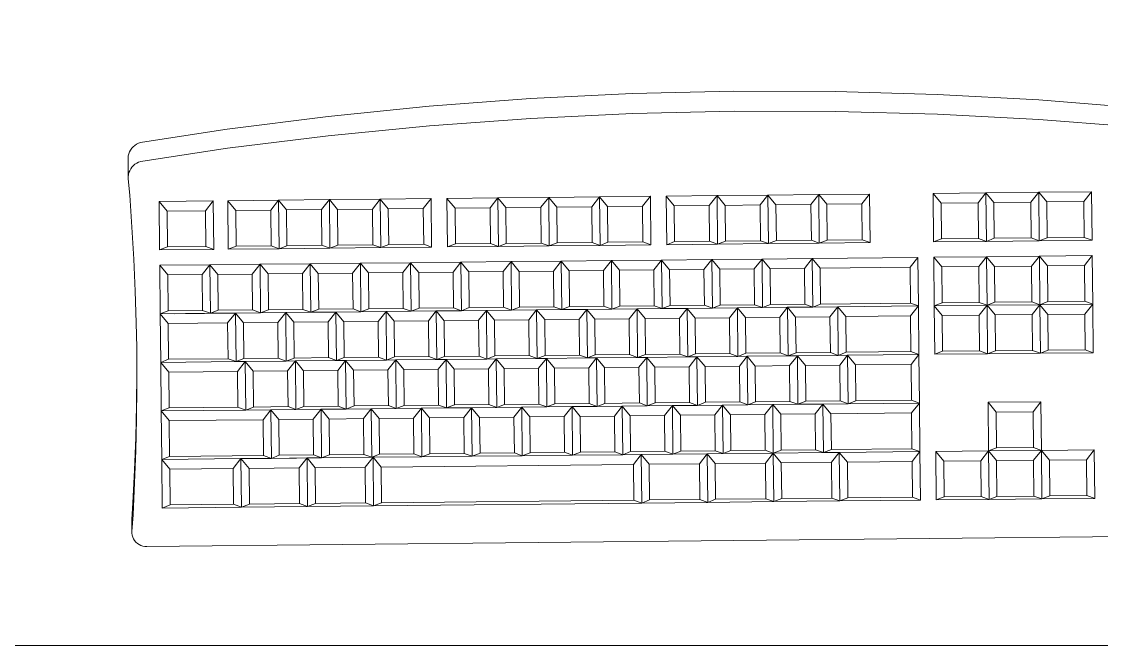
# Model space of a CAD drawing. Header units: millimetres. Extents: x 1 to 121, y 0 to 90.
# Drawn here: x 78.2542 to 78.6629, y 21.7386 to 21.9747 of the extents above; entities that cross this region are included whole.
import ezdxf

# ---------------------------------------------------------------- set-up
doc = ezdxf.new("R2010")
doc.units = ezdxf.units.MM
doc.layers.add('Equipamiento SR', color=23, linetype='Continuous', lineweight=0)
doc.layers.add('Mobiliario interno', color=251, linetype='Continuous', lineweight=0)

# ---------------------------------------------------------------- blocks, each defined once
blk = doc.blocks.new('A$C72280CEE')
at = {"layer": 'Mobiliario interno'}
for p, q in [((0.45349, 0.60486), (0.00551, 0.6002)), ((0.45349, 0.60486), (0.45425, 0.60482)), ((0.45425, 0.60482), (0.455, 0.60468)), ((0.455, 0.60468), (0.45572, 0.60443)), ((0.45572, 0.60443), (0.4564, 0.6041)), ((0.4564, 0.6041), (0.45703, 0.60368)), ((0.45703, 0.60368), (0.45759, 0.60318)), ((0.45759, 0.60318), (0.45808, 0.60261)), ((0.45808, 0.60261), (0.45848, 0.60198)), ((0.45848, 0.60198), (0.45879, 0.6013)), ((0.45879, 0.6013), (0.459, 0.60059)), ((0.4587, 0.59284), (0.45911, 0.59912)), ((0.459, 0.60059), (0.4591, 0.59986)), ((0.4591, 0.59986), (0.45911, 0.59912)), ((0.45911, 0.59912), (0.45915, 0.59544)), ((0.45807, 0.58075), (0.4587, 0.59284)), ((0.45874, 0.58829), (0.45915, 0.59469)), ((0.45915, 0.59544), (0.45915, 0.59469)), ((0.26615, 0.5884), (0.36764, 0.58946)), ((0.36764, 0.58946), (0.36465, 0.5883)), ((0.36764, 0.58946), (0.39264, 0.58972)), ((0.36783, 0.57108), (0.36764, 0.58946)), ((0.36764, 0.58946), (0.37065, 0.58836)), ((0.39264, 0.58972), (0.38965, 0.58856)), ((0.39264, 0.58972), (0.41764, 0.58998)), ((0.39264, 0.58972), (0.39283, 0.57134)), ((0.39264, 0.58972), (0.39565, 0.58862)), ((0.39565, 0.58862), (0.41465, 0.58882)), ((0.39579, 0.57508), (0.39565, 0.58862)), ((0.41764, 0.58998), (0.41465, 0.58882)), ((0.41465, 0.58882), (0.41479, 0.57528)), ((0.41764, 0.58998), (0.44764, 0.59029)), ((0.41783, 0.5716), (0.41764, 0.58998)), ((0.41764, 0.58998), (0.42065, 0.58888)), ((0.42065, 0.58888), (0.44465, 0.58913)), ((0.42079, 0.57534), (0.42065, 0.58888)), ((0.44764, 0.59029), (0.44465, 0.58913)), ((0.44465, 0.58913), (0.44479, 0.57559)), ((0.44764, 0.59029), (0.44783, 0.57191)), ((0.09466, 0.58662), (0.11466, 0.58683)), ((0.09485, 0.56824), (0.09466, 0.58662)), ((0.09466, 0.58662), (0.09767, 0.58553)), ((0.09767, 0.58553), (0.11167, 0.58567)), ((0.09781, 0.57199), (0.09767, 0.58553)), ((0.11466, 0.58683), (0.11167, 0.58567)), ((0.11167, 0.58567), (0.11181, 0.57213)), ((0.11466, 0.58683), (0.13466, 0.58704)), ((0.11485, 0.56845), (0.11466, 0.58683)), ((0.11466, 0.58683), (0.11767, 0.58574)), ((0.11767, 0.58574), (0.13167, 0.58588)), ((0.11781, 0.57219), (0.11767, 0.58574)), ((0.13466, 0.58704), (0.13167, 0.58588)), ((0.13167, 0.58588), (0.13181, 0.57234)), ((0.13466, 0.58704), (0.15465, 0.58725)), ((0.13466, 0.58704), (0.13485, 0.56866)), ((0.13466, 0.58704), (0.13767, 0.58594)), ((0.13767, 0.58594), (0.15167, 0.58609)), ((0.13781, 0.5724), (0.13767, 0.58594)), ((0.15465, 0.58725), (0.15167, 0.58609)), ((0.15167, 0.58609), (0.15181, 0.57255)), ((0.15465, 0.58725), (0.15485, 0.56887)), ((0.16065, 0.58731), (0.19115, 0.58762)), ((0.16084, 0.56893), (0.16065, 0.58731)), ((0.16065, 0.58731), (0.16367, 0.58621)), ((0.16367, 0.58621), (0.18816, 0.58647)), ((0.16381, 0.57267), (0.16367, 0.58621)), ((0.19115, 0.58762), (0.18816, 0.58647)), ((0.18816, 0.58647), (0.1883, 0.57293)), ((0.19115, 0.58762), (0.21615, 0.58788)), ((0.19134, 0.56925), (0.19115, 0.58762)), ((0.19115, 0.58762), (0.19416, 0.58653)), ((0.19416, 0.58653), (0.21316, 0.58673)), ((0.1943, 0.57299), (0.19416, 0.58653)), ((0.21615, 0.58788), (0.21316, 0.58673)), ((0.21316, 0.58673), (0.2133, 0.57319)), ((0.21615, 0.58788), (0.24115, 0.58814)), ((0.21615, 0.58788), (0.21634, 0.56951)), ((0.21615, 0.58788), (0.21916, 0.58679)), ((0.21916, 0.58679), (0.23816, 0.58699)), ((0.2193, 0.57325), (0.21916, 0.58679)), ((0.24115, 0.58814), (0.23816, 0.58699)), ((0.23816, 0.58699), (0.2383, 0.57345)), ((0.24115, 0.58814), (0.26615, 0.5884)), ((0.24115, 0.58814), (0.24134, 0.56977)), ((0.24115, 0.58814), (0.24416, 0.58705)), ((0.24416, 0.58705), (0.26316, 0.58725)), ((0.2443, 0.57351), (0.24416, 0.58705)), ((0.26615, 0.5884), (0.26316, 0.58725)), ((0.26316, 0.58725), (0.2633, 0.57371)), ((0.26615, 0.5884), (0.26634, 0.57003)), ((0.26615, 0.5884), (0.26916, 0.58731)), ((0.26916, 0.58731), (0.36465, 0.5883)), ((0.2693, 0.57377), (0.26916, 0.58731)), ((0.3648, 0.57476), (0.36465, 0.5883)), ((0.37065, 0.58836), (0.38965, 0.58856)), ((0.37079, 0.57482), (0.37065, 0.58836)), ((0.38965, 0.58856), (0.38979, 0.57502)), ((0.45812, 0.57597), (0.45874, 0.58829)), ((0.45761, 0.56866), (0.45807, 0.58075)), ((0.11781, 0.57219), (0.13181, 0.57234)), ((0.13485, 0.56866), (0.13181, 0.57234)), ((0.13485, 0.56866), (0.13781, 0.5724)), ((0.13781, 0.5724), (0.15181, 0.57255)), ((0.15485, 0.56887), (0.15181, 0.57255)), ((0.16084, 0.56893), (0.16381, 0.57267)), ((0.16381, 0.57267), (0.1883, 0.57293)), ((0.19134, 0.56925), (0.1883, 0.57293)), ((0.19134, 0.56925), (0.1943, 0.57299)), ((0.1943, 0.57299), (0.2133, 0.57319)), ((0.21634, 0.56951), (0.2133, 0.57319)), ((0.21634, 0.56951), (0.2193, 0.57325)), ((0.2193, 0.57325), (0.2383, 0.57345)), ((0.24134, 0.56977), (0.2383, 0.57345)), ((0.24134, 0.56977), (0.2443, 0.57351)), ((0.2443, 0.57351), (0.2633, 0.57371)), ((0.26634, 0.57003), (0.2633, 0.57371)), ((0.26634, 0.57003), (0.2693, 0.57377)), ((0.2693, 0.57377), (0.3648, 0.57476)), ((0.36783, 0.57108), (0.3648, 0.57476)), ((0.36783, 0.57108), (0.37079, 0.57482)), ((0.37079, 0.57482), (0.38979, 0.57502)), ((0.39283, 0.57134), (0.38979, 0.57502)), ((0.39283, 0.57134), (0.39579, 0.57508)), ((0.39579, 0.57508), (0.41479, 0.57528)), ((0.41783, 0.5716), (0.41479, 0.57528)), ((0.41783, 0.5716), (0.42079, 0.57534)), ((0.42079, 0.57534), (0.44479, 0.57559)), ((0.44783, 0.57191), (0.44479, 0.57559)), ((0.45767, 0.56363), (0.45812, 0.57597)), ((0.09485, 0.56824), (0.09781, 0.57199)), ((0.09485, 0.56824), (0.11485, 0.56845)), ((0.09781, 0.57199), (0.11181, 0.57213)), ((0.11485, 0.56845), (0.11181, 0.57213)), ((0.11485, 0.56845), (0.11781, 0.57219)), ((0.11485, 0.56845), (0.13485, 0.56866)), ((0.11504, 0.55008), (0.11485, 0.56845)), ((0.11485, 0.56845), (0.11786, 0.56736)), ((0.13485, 0.56866), (0.13186, 0.5675)), ((0.13485, 0.56866), (0.15485, 0.56887)), ((0.13485, 0.56866), (0.13504, 0.55028)), ((0.19134, 0.56925), (0.16084, 0.56893)), ((0.16104, 0.55055), (0.16084, 0.56893)), ((0.16084, 0.56893), (0.16386, 0.56784)), ((0.16386, 0.56784), (0.19435, 0.56815)), ((0.19134, 0.56925), (0.19734, 0.56931)), ((0.19734, 0.56931), (0.19435, 0.56815)), ((0.19435, 0.56815), (0.1945, 0.55461)), ((0.19734, 0.56931), (0.21634, 0.56951)), ((0.19753, 0.55093), (0.19734, 0.56931)), ((0.19734, 0.56931), (0.20035, 0.56822)), ((0.20035, 0.56822), (0.21335, 0.56835)), ((0.2005, 0.55467), (0.20035, 0.56822)), ((0.21634, 0.56951), (0.21335, 0.56835)), ((0.21335, 0.56835), (0.21349, 0.55481)), ((0.23534, 0.5697), (0.21634, 0.56951)), ((0.21653, 0.55113), (0.21634, 0.56951)), ((0.21634, 0.56951), (0.21935, 0.56841)), ((0.21935, 0.56841), (0.23235, 0.56855)), ((0.21949, 0.55487), (0.21935, 0.56841)), ((0.23534, 0.5697), (0.23235, 0.56855)), ((0.23235, 0.56855), (0.23249, 0.55501)), ((0.23534, 0.5697), (0.24134, 0.56977)), ((0.23534, 0.5697), (0.23553, 0.55133)), ((0.23534, 0.5697), (0.23835, 0.56861)), ((0.23835, 0.56861), (0.25135, 0.56875)), ((0.23849, 0.55507), (0.23835, 0.56861)), ((0.24134, 0.56977), (0.25434, 0.5699)), ((0.25434, 0.5699), (0.25135, 0.56875)), ((0.25135, 0.56875), (0.25149, 0.5552)), ((0.25434, 0.5699), (0.26634, 0.57003)), ((0.25453, 0.55153), (0.25434, 0.5699)), ((0.25434, 0.5699), (0.25735, 0.56881)), ((0.25735, 0.56881), (0.27035, 0.56894)), ((0.25749, 0.55527), (0.25735, 0.56881)), ((0.26634, 0.57003), (0.27334, 0.5701)), ((0.27334, 0.5701), (0.27035, 0.56894)), ((0.27035, 0.56894), (0.27049, 0.5554)), ((0.27334, 0.5701), (0.29234, 0.5703)), ((0.27353, 0.55172), (0.27334, 0.5701)), ((0.27334, 0.5701), (0.27635, 0.56901)), ((0.27635, 0.56901), (0.28935, 0.56914)), ((0.27649, 0.55546), (0.27635, 0.56901)), ((0.29234, 0.5703), (0.28935, 0.56914)), ((0.28935, 0.56914), (0.28949, 0.5556)), ((0.29234, 0.5703), (0.31134, 0.57049)), ((0.29253, 0.55192), (0.29234, 0.5703)), ((0.29234, 0.5703), (0.29535, 0.5692)), ((0.29535, 0.5692), (0.30835, 0.56934)), ((0.29549, 0.55566), (0.29535, 0.5692)), ((0.31134, 0.57049), (0.30835, 0.56934)), ((0.30835, 0.56934), (0.30849, 0.5558)), ((0.31134, 0.57049), (0.33034, 0.57069)), ((0.31153, 0.55212), (0.31134, 0.57049)), ((0.31134, 0.57049), (0.31435, 0.5694)), ((0.31435, 0.5694), (0.32735, 0.56954)), ((0.31449, 0.55586), (0.31435, 0.5694)), ((0.33034, 0.57069), (0.32735, 0.56954)), ((0.32735, 0.56954), (0.32749, 0.55599)), ((0.33034, 0.57069), (0.34933, 0.57089)), ((0.33034, 0.57069), (0.33053, 0.55232)), ((0.33034, 0.57069), (0.33335, 0.5696)), ((0.33335, 0.5696), (0.34635, 0.56973)), ((0.33349, 0.55606), (0.33335, 0.5696)), ((0.34933, 0.57089), (0.34635, 0.56973)), ((0.34635, 0.56973), (0.34649, 0.55619)), ((0.34933, 0.57089), (0.36783, 0.57108)), ((0.34933, 0.57089), (0.34953, 0.55251)), ((0.34933, 0.57089), (0.35235, 0.5698)), ((0.35235, 0.5698), (0.36535, 0.56993)), ((0.35249, 0.55625), (0.35235, 0.5698)), ((0.36833, 0.57109), (0.36535, 0.56993)), ((0.36535, 0.56993), (0.36549, 0.55639)), ((0.36783, 0.57108), (0.36833, 0.57109)), ((0.36833, 0.57109), (0.38733, 0.57128)), ((0.36852, 0.55271), (0.36833, 0.57109)), ((0.36833, 0.57109), (0.37135, 0.56999)), ((0.37135, 0.56999), (0.38434, 0.57013)), ((0.37149, 0.55645), (0.37135, 0.56999)), ((0.38733, 0.57128), (0.38434, 0.57013)), ((0.38434, 0.57013), (0.38449, 0.55659)), ((0.38733, 0.57128), (0.40633, 0.57148)), ((0.38733, 0.57128), (0.39283, 0.57134)), ((0.38752, 0.55291), (0.38733, 0.57128)), ((0.38733, 0.57128), (0.39034, 0.57019)), ((0.39034, 0.57019), (0.40334, 0.57033)), ((0.39048, 0.55665), (0.39034, 0.57019)), ((0.40633, 0.57148), (0.39283, 0.57134)), ((0.40633, 0.57148), (0.40334, 0.57033)), ((0.40334, 0.57033), (0.40348, 0.55678)), ((0.40633, 0.57148), (0.41783, 0.5716)), ((0.40633, 0.57148), (0.40652, 0.55311)), ((0.40633, 0.57148), (0.40934, 0.57039)), ((0.40934, 0.57039), (0.44484, 0.57076)), ((0.40948, 0.55685), (0.40934, 0.57039)), ((0.44783, 0.57191), (0.41783, 0.5716)), ((0.44783, 0.57191), (0.44484, 0.57076)), ((0.44484, 0.57076), (0.44498, 0.55722)), ((0.44783, 0.57191), (0.44802, 0.55354)), ((0.45732, 0.55656), (0.45761, 0.56866)), ((0.11786, 0.56736), (0.13186, 0.5675)), ((0.118, 0.55382), (0.11786, 0.56736)), ((0.13186, 0.5675), (0.132, 0.55396)), ((0.164, 0.5543), (0.16386, 0.56784)), ((0.45738, 0.55129), (0.45767, 0.56363)), ((0.31449, 0.55586), (0.32749, 0.55599)), ((0.33053, 0.55232), (0.32749, 0.55599)), ((0.33053, 0.55232), (0.33349, 0.55606)), ((0.33349, 0.55606), (0.34649, 0.55619)), ((0.34953, 0.55251), (0.34649, 0.55619)), ((0.34953, 0.55251), (0.35249, 0.55625)), ((0.35249, 0.55625), (0.36549, 0.55639)), ((0.36852, 0.55271), (0.36549, 0.55639)), ((0.36852, 0.55271), (0.37149, 0.55645)), ((0.37149, 0.55645), (0.38449, 0.55659)), ((0.38752, 0.55291), (0.38449, 0.55659)), ((0.38752, 0.55291), (0.39048, 0.55665)), ((0.39048, 0.55665), (0.40348, 0.55678)), ((0.40652, 0.55311), (0.40348, 0.55678)), ((0.40652, 0.55311), (0.40948, 0.55685)), ((0.40948, 0.55685), (0.44498, 0.55722)), ((0.44802, 0.55354), (0.44498, 0.55722)), ((0.4572, 0.54445), (0.45732, 0.55656)), ((0.11504, 0.55008), (0.118, 0.55382)), ((0.118, 0.55382), (0.132, 0.55396)), ((0.13504, 0.55028), (0.132, 0.55396)), ((0.16104, 0.55055), (0.164, 0.5543)), ((0.164, 0.5543), (0.1945, 0.55461)), ((0.19753, 0.55093), (0.1945, 0.55461)), ((0.19753, 0.55093), (0.2005, 0.55467)), ((0.2005, 0.55467), (0.21349, 0.55481)), ((0.21653, 0.55113), (0.21349, 0.55481)), ((0.21653, 0.55113), (0.21949, 0.55487)), ((0.21949, 0.55487), (0.23249, 0.55501)), ((0.23553, 0.55133), (0.23249, 0.55501)), ((0.23553, 0.55133), (0.23849, 0.55507)), ((0.23849, 0.55507), (0.25149, 0.5552)), ((0.25453, 0.55153), (0.25149, 0.5552)), ((0.25453, 0.55153), (0.25749, 0.55527)), ((0.25749, 0.55527), (0.27049, 0.5554)), ((0.27353, 0.55172), (0.27049, 0.5554)), ((0.27353, 0.55172), (0.27649, 0.55546)), ((0.28303, 0.55182), (0.27353, 0.55172)), ((0.27649, 0.55546), (0.28949, 0.5556)), ((0.28303, 0.55182), (0.28004, 0.55066)), ((0.28303, 0.55182), (0.29253, 0.55192)), ((0.28303, 0.55182), (0.28322, 0.53344)), ((0.28303, 0.55182), (0.28604, 0.55073)), ((0.29253, 0.55192), (0.28949, 0.5556)), ((0.29253, 0.55192), (0.29549, 0.55566)), ((0.30203, 0.55202), (0.29253, 0.55192)), ((0.29549, 0.55566), (0.30849, 0.5558)), ((0.30203, 0.55202), (0.29904, 0.55086)), ((0.31153, 0.55212), (0.30203, 0.55202)), ((0.30222, 0.53364), (0.30203, 0.55202)), ((0.30203, 0.55202), (0.30504, 0.55092)), ((0.31153, 0.55212), (0.30849, 0.5558)), ((0.31153, 0.55212), (0.31449, 0.55586)), ((0.32103, 0.55222), (0.31153, 0.55212)), ((0.32103, 0.55222), (0.31804, 0.55106)), ((0.33053, 0.55232), (0.32103, 0.55222)), ((0.32122, 0.53384), (0.32103, 0.55222)), ((0.32103, 0.55222), (0.32404, 0.55112)), ((0.34003, 0.55241), (0.33053, 0.55232)), ((0.34003, 0.55241), (0.33704, 0.55126)), ((0.34003, 0.55241), (0.34953, 0.55251)), ((0.34022, 0.53404), (0.34003, 0.55241)), ((0.34003, 0.55241), (0.34304, 0.55132)), ((0.35903, 0.55261), (0.34953, 0.55251)), ((0.35903, 0.55261), (0.35604, 0.55145)), ((0.36852, 0.55271), (0.35903, 0.55261)), ((0.35903, 0.55261), (0.35922, 0.53423)), ((0.35903, 0.55261), (0.36204, 0.55152)), ((0.37802, 0.55281), (0.36852, 0.55271)), ((0.37802, 0.55281), (0.37504, 0.55165)), ((0.38752, 0.55291), (0.37802, 0.55281)), ((0.37802, 0.55281), (0.37822, 0.53443)), ((0.37802, 0.55281), (0.38104, 0.55171)), ((0.38104, 0.55171), (0.39404, 0.55185)), ((0.39702, 0.55301), (0.38752, 0.55291)), ((0.39702, 0.55301), (0.39404, 0.55185)), ((0.39404, 0.55185), (0.39418, 0.53831)), ((0.40652, 0.55311), (0.39702, 0.55301)), ((0.39702, 0.55301), (0.39721, 0.53463)), ((0.39702, 0.55301), (0.40003, 0.55191)), ((0.40003, 0.55191), (0.41303, 0.55205)), ((0.40018, 0.53837), (0.40003, 0.55191)), ((0.41602, 0.5532), (0.40652, 0.55311)), ((0.41602, 0.5532), (0.41303, 0.55205)), ((0.41303, 0.55205), (0.41317, 0.53851)), ((0.44802, 0.55354), (0.41602, 0.5532)), ((0.41621, 0.53483), (0.41602, 0.5532)), ((0.41602, 0.5532), (0.41903, 0.55211)), ((0.41903, 0.55211), (0.44503, 0.55238)), ((0.41917, 0.53857), (0.41903, 0.55211)), ((0.44802, 0.55354), (0.44503, 0.55238)), ((0.44503, 0.55238), (0.44517, 0.53884)), ((0.44802, 0.55354), (0.44821, 0.53516)), ((0.11504, 0.55008), (0.13504, 0.55028)), ((0.18803, 0.55083), (0.16104, 0.55055)), ((0.16123, 0.53218), (0.16104, 0.55055)), ((0.16104, 0.55055), (0.16405, 0.54946)), ((0.16405, 0.54946), (0.18505, 0.54968)), ((0.16419, 0.53592), (0.16405, 0.54946)), ((0.18803, 0.55083), (0.18505, 0.54968)), ((0.18505, 0.54968), (0.18519, 0.53614)), ((0.19753, 0.55093), (0.18803, 0.55083)), ((0.18823, 0.53246), (0.18803, 0.55083)), ((0.18803, 0.55083), (0.19105, 0.54974)), ((0.19105, 0.54974), (0.20405, 0.54987)), ((0.19119, 0.5362), (0.19105, 0.54974)), ((0.20703, 0.55103), (0.19753, 0.55093)), ((0.20703, 0.55103), (0.20405, 0.54987)), ((0.20405, 0.54987), (0.20419, 0.53633)), ((0.20703, 0.55103), (0.21653, 0.55113)), ((0.20722, 0.53265), (0.20703, 0.55103)), ((0.20703, 0.55103), (0.21004, 0.54994)), ((0.21004, 0.54994), (0.22304, 0.55007)), ((0.21019, 0.5364), (0.21004, 0.54994)), ((0.21653, 0.55113), (0.22603, 0.55123)), ((0.22603, 0.55123), (0.22304, 0.55007)), ((0.22304, 0.55007), (0.22319, 0.53653)), ((0.22603, 0.55123), (0.23553, 0.55133)), ((0.22622, 0.53285), (0.22603, 0.55123)), ((0.22603, 0.55123), (0.22904, 0.55013)), ((0.22904, 0.55013), (0.24204, 0.55027)), ((0.22918, 0.53659), (0.22904, 0.55013)), ((0.24503, 0.55143), (0.23553, 0.55133)), ((0.24503, 0.55143), (0.24204, 0.55027)), ((0.24204, 0.55027), (0.24218, 0.53673)), ((0.24503, 0.55143), (0.25453, 0.55153)), ((0.24503, 0.55143), (0.24522, 0.53305)), ((0.24503, 0.55143), (0.24804, 0.55033)), ((0.24804, 0.55033), (0.26104, 0.55047)), ((0.24818, 0.53679), (0.24804, 0.55033)), ((0.26403, 0.55162), (0.25453, 0.55153)), ((0.26403, 0.55162), (0.26104, 0.55047)), ((0.26104, 0.55047), (0.26118, 0.53693)), ((0.26403, 0.55162), (0.27353, 0.55172)), ((0.26422, 0.53325), (0.26403, 0.55162)), ((0.26403, 0.55162), (0.26704, 0.55053)), ((0.26704, 0.55053), (0.28004, 0.55066)), ((0.26718, 0.53699), (0.26704, 0.55053)), ((0.28004, 0.55066), (0.28018, 0.53712)), ((0.28604, 0.55073), (0.29904, 0.55086)), ((0.28618, 0.53719), (0.28604, 0.55073)), ((0.29904, 0.55086), (0.29918, 0.53732)), ((0.30504, 0.55092), (0.31804, 0.55106)), ((0.30518, 0.53738), (0.30504, 0.55092)), ((0.31804, 0.55106), (0.31818, 0.53752)), ((0.32404, 0.55112), (0.33704, 0.55126)), ((0.32418, 0.53758), (0.32404, 0.55112)), ((0.33704, 0.55126), (0.33718, 0.53772)), ((0.34304, 0.55132), (0.35604, 0.55145)), ((0.34318, 0.53778), (0.34304, 0.55132)), ((0.35604, 0.55145), (0.35618, 0.53791)), ((0.36204, 0.55152), (0.37504, 0.55165)), ((0.36218, 0.53798), (0.36204, 0.55152)), ((0.37504, 0.55165), (0.37518, 0.53811)), ((0.38118, 0.53817), (0.38104, 0.55171)), ((0.45726, 0.53895), (0.45738, 0.55129)), ((0.45724, 0.53235), (0.4572, 0.54445)), ((0.16123, 0.53218), (0.16419, 0.53592)), ((0.16419, 0.53592), (0.18519, 0.53614)), ((0.18823, 0.53246), (0.18519, 0.53614)), ((0.18823, 0.53246), (0.19119, 0.5362)), ((0.19119, 0.5362), (0.20419, 0.53633)), ((0.20722, 0.53265), (0.20419, 0.53633)), ((0.20722, 0.53265), (0.21019, 0.5364)), ((0.21019, 0.5364), (0.22319, 0.53653)), ((0.22622, 0.53285), (0.22319, 0.53653)), ((0.22622, 0.53285), (0.22918, 0.53659)), ((0.22918, 0.53659), (0.24218, 0.53673)), ((0.24522, 0.53305), (0.24218, 0.53673)), ((0.24522, 0.53305), (0.24818, 0.53679)), ((0.24818, 0.53679), (0.26118, 0.53693)), ((0.26422, 0.53325), (0.26118, 0.53693)), ((0.26422, 0.53325), (0.26718, 0.53699)), ((0.26718, 0.53699), (0.28018, 0.53712)), ((0.28322, 0.53344), (0.28018, 0.53712)), ((0.28322, 0.53344), (0.28618, 0.53719)), ((0.28618, 0.53719), (0.29918, 0.53732)), ((0.30222, 0.53364), (0.29918, 0.53732)), ((0.30222, 0.53364), (0.30518, 0.53738)), ((0.30518, 0.53738), (0.31818, 0.53752)), ((0.32122, 0.53384), (0.31818, 0.53752)), ((0.32122, 0.53384), (0.32418, 0.53758)), ((0.32418, 0.53758), (0.33718, 0.53772)), ((0.34022, 0.53404), (0.33718, 0.53772)), ((0.34022, 0.53404), (0.34318, 0.53778)), ((0.34318, 0.53778), (0.35618, 0.53791)), ((0.35922, 0.53423), (0.35618, 0.53791)), ((0.35922, 0.53423), (0.36218, 0.53798)), ((0.36218, 0.53798), (0.37518, 0.53811)), ((0.37822, 0.53443), (0.37518, 0.53811)), ((0.37822, 0.53443), (0.38118, 0.53817)), ((0.38118, 0.53817), (0.39418, 0.53831)), ((0.39721, 0.53463), (0.39418, 0.53831)), ((0.39721, 0.53463), (0.40018, 0.53837)), ((0.40018, 0.53837), (0.41317, 0.53851)), ((0.41621, 0.53483), (0.41317, 0.53851)), ((0.41621, 0.53483), (0.41917, 0.53857)), ((0.41917, 0.53857), (0.44517, 0.53884)), ((0.44821, 0.53516), (0.44517, 0.53884)), ((0.45729, 0.52951), (0.45726, 0.53895)), ((0.09523, 0.53149), (0.11523, 0.5317)), ((0.09542, 0.51311), (0.09523, 0.53149)), ((0.09523, 0.53149), (0.09824, 0.5304)), ((0.11523, 0.5317), (0.11224, 0.53054)), ((0.11523, 0.5317), (0.13523, 0.53191)), ((0.11542, 0.51332), (0.11523, 0.5317)), ((0.11523, 0.5317), (0.11824, 0.5306)), ((0.13523, 0.53191), (0.13224, 0.53075)), ((0.15523, 0.53211), (0.13523, 0.53191)), ((0.13523, 0.53191), (0.13542, 0.51353)), ((0.13523, 0.53191), (0.13824, 0.53081)), ((0.15523, 0.53211), (0.15224, 0.53096)), ((0.15523, 0.53211), (0.15542, 0.51374)), ((0.18823, 0.53246), (0.16123, 0.53218)), ((0.16142, 0.5138), (0.16123, 0.53218)), ((0.16123, 0.53218), (0.16424, 0.53108)), ((0.19173, 0.53249), (0.18823, 0.53246)), ((0.19173, 0.53249), (0.18874, 0.53134)), ((0.20722, 0.53265), (0.19173, 0.53249)), ((0.19192, 0.51412), (0.19173, 0.53249)), ((0.19173, 0.53249), (0.19474, 0.5314)), ((0.19474, 0.5314), (0.20774, 0.53153)), ((0.19488, 0.51786), (0.19474, 0.5314)), ((0.20722, 0.53265), (0.21072, 0.53269)), ((0.21072, 0.53269), (0.20774, 0.53153)), ((0.20774, 0.53153), (0.20788, 0.51799)), ((0.22622, 0.53285), (0.21072, 0.53269)), ((0.21092, 0.51431), (0.21072, 0.53269)), ((0.21072, 0.53269), (0.21374, 0.5316)), ((0.21374, 0.5316), (0.22674, 0.53173)), ((0.21388, 0.51806), (0.21374, 0.5316)), ((0.22972, 0.53289), (0.22622, 0.53285)), ((0.22972, 0.53289), (0.22674, 0.53173)), ((0.22674, 0.53173), (0.22688, 0.51819)), ((0.24522, 0.53305), (0.22972, 0.53289)), ((0.22972, 0.53289), (0.22991, 0.51451)), ((0.22972, 0.53289), (0.23273, 0.53179)), ((0.23273, 0.53179), (0.24573, 0.53193)), ((0.23288, 0.51825), (0.23273, 0.53179)), ((0.24872, 0.53309), (0.24522, 0.53305)), ((0.24872, 0.53309), (0.24573, 0.53193)), ((0.24573, 0.53193), (0.24587, 0.51839)), ((0.26422, 0.53325), (0.24872, 0.53309)), ((0.24872, 0.53309), (0.24891, 0.51471)), ((0.24872, 0.53309), (0.25173, 0.53199)), ((0.25173, 0.53199), (0.26473, 0.53213)), ((0.25187, 0.51845), (0.25173, 0.53199)), ((0.26772, 0.53328), (0.26422, 0.53325)), ((0.26772, 0.53328), (0.26473, 0.53213)), ((0.26473, 0.53213), (0.26487, 0.51859)), ((0.26772, 0.53328), (0.28322, 0.53344)), ((0.26791, 0.51491), (0.26772, 0.53328)), ((0.26772, 0.53328), (0.27073, 0.53219)), ((0.27073, 0.53219), (0.28373, 0.53232)), ((0.27087, 0.51865), (0.27073, 0.53219)), ((0.28322, 0.53344), (0.28672, 0.53348)), ((0.28372, 0.53345), (0.28672, 0.53348)), ((0.28672, 0.53348), (0.28373, 0.53232)), ((0.28373, 0.53232), (0.28387, 0.51878)), ((0.30222, 0.53364), (0.28672, 0.53348)), ((0.28672, 0.53348), (0.28691, 0.5151)), ((0.28672, 0.53348), (0.28973, 0.53239)), ((0.28973, 0.53239), (0.30273, 0.53252)), ((0.28987, 0.51885), (0.28973, 0.53239)), ((0.30572, 0.53368), (0.30222, 0.53364)), ((0.30572, 0.53368), (0.30273, 0.53252)), ((0.30273, 0.53252), (0.30287, 0.51898)), ((0.32122, 0.53384), (0.30572, 0.53368)), ((0.30591, 0.5153), (0.30572, 0.53368)), ((0.30572, 0.53368), (0.30873, 0.53258)), ((0.30873, 0.53258), (0.32173, 0.53272)), ((0.30887, 0.51904), (0.30873, 0.53258)), ((0.32122, 0.53384), (0.32472, 0.53388)), ((0.32472, 0.53388), (0.32173, 0.53272)), ((0.32173, 0.53272), (0.32187, 0.51918)), ((0.32472, 0.53388), (0.34022, 0.53404)), ((0.32491, 0.5155), (0.32472, 0.53388)), ((0.32472, 0.53388), (0.32773, 0.53278)), ((0.32773, 0.53278), (0.34073, 0.53292)), ((0.32787, 0.51924), (0.32773, 0.53278)), ((0.34372, 0.53407), (0.34022, 0.53404)), ((0.34372, 0.53407), (0.34073, 0.53292)), ((0.34073, 0.53292), (0.34087, 0.51938)), ((0.35922, 0.53423), (0.34372, 0.53407)), ((0.34372, 0.53407), (0.34391, 0.5157)), ((0.34372, 0.53407), (0.34673, 0.53298)), ((0.34673, 0.53298), (0.35973, 0.53311)), ((0.34687, 0.51944), (0.34673, 0.53298)), ((0.36272, 0.53427), (0.35922, 0.53423)), ((0.36272, 0.53427), (0.35973, 0.53311)), ((0.35973, 0.53311), (0.35987, 0.51957)), ((0.36272, 0.53427), (0.37822, 0.53443)), ((0.36291, 0.51589), (0.36272, 0.53427)), ((0.36272, 0.53427), (0.36573, 0.53318)), ((0.36573, 0.53318), (0.37873, 0.53331)), ((0.36587, 0.51964), (0.36573, 0.53318)), ((0.38172, 0.53447), (0.37822, 0.53443)), ((0.38172, 0.53447), (0.37873, 0.53331)), ((0.37873, 0.53331), (0.37887, 0.51977)), ((0.39721, 0.53463), (0.38172, 0.53447)), ((0.38191, 0.51609), (0.38172, 0.53447)), ((0.38172, 0.53447), (0.38473, 0.53337)), ((0.38473, 0.53337), (0.39773, 0.53351)), ((0.38487, 0.51983), (0.38473, 0.53337)), ((0.40071, 0.53467), (0.39721, 0.53463)), ((0.40071, 0.53467), (0.39773, 0.53351)), ((0.39773, 0.53351), (0.39787, 0.51997)), ((0.40071, 0.53467), (0.41621, 0.53483)), ((0.40091, 0.51629), (0.40071, 0.53467)), ((0.40071, 0.53467), (0.40373, 0.53357)), ((0.40373, 0.53357), (0.41672, 0.53371)), ((0.40387, 0.52003), (0.40373, 0.53357)), ((0.41621, 0.53483), (0.41971, 0.53486)), ((0.41971, 0.53486), (0.41672, 0.53371)), ((0.41672, 0.53371), (0.41687, 0.52017)), ((0.41971, 0.53486), (0.44821, 0.53516)), ((0.4199, 0.51649), (0.41971, 0.53486)), ((0.41971, 0.53486), (0.42272, 0.53377)), ((0.42272, 0.53377), (0.44522, 0.534)), ((0.42287, 0.52023), (0.42272, 0.53377)), ((0.44821, 0.53516), (0.44522, 0.534)), ((0.44522, 0.534), (0.44536, 0.52046)), ((0.44821, 0.53516), (0.4484, 0.51678)), ((0.45729, 0.52951), (0.45724, 0.53235)), ((0.09824, 0.5304), (0.11224, 0.53054)), ((0.09838, 0.51685), (0.09824, 0.5304)), ((0.11224, 0.53054), (0.11238, 0.517)), ((0.11824, 0.5306), (0.13224, 0.53075)), ((0.11838, 0.51706), (0.11824, 0.5306)), ((0.13224, 0.53075), (0.13238, 0.51721)), ((0.13824, 0.53081), (0.15224, 0.53096)), ((0.13838, 0.51727), (0.13824, 0.53081)), ((0.15224, 0.53096), (0.15238, 0.51742)), ((0.16424, 0.53108), (0.18874, 0.53134)), ((0.16438, 0.51754), (0.16424, 0.53108)), ((0.18874, 0.53134), (0.18888, 0.5178)), ((0.45745, 0.52025), (0.45729, 0.52951)), ((0.30887, 0.51904), (0.32187, 0.51918)), ((0.32491, 0.5155), (0.32187, 0.51918)), ((0.32491, 0.5155), (0.32787, 0.51924)), ((0.32787, 0.51924), (0.34087, 0.51938)), ((0.34391, 0.5157), (0.34087, 0.51938)), ((0.34391, 0.5157), (0.34687, 0.51944)), ((0.34687, 0.51944), (0.35987, 0.51957)), ((0.36291, 0.51589), (0.35987, 0.51957)), ((0.36291, 0.51589), (0.36587, 0.51964)), ((0.36587, 0.51964), (0.37887, 0.51977)), ((0.38191, 0.51609), (0.37887, 0.51977)), ((0.38191, 0.51609), (0.38487, 0.51983)), ((0.38487, 0.51983), (0.39787, 0.51997)), ((0.40091, 0.51629), (0.39787, 0.51997)), ((0.40091, 0.51629), (0.40387, 0.52003)), ((0.40387, 0.52003), (0.41687, 0.52017)), ((0.4199, 0.51649), (0.41687, 0.52017)), ((0.4199, 0.51649), (0.42287, 0.52023)), ((0.42287, 0.52023), (0.44536, 0.52046)), ((0.4484, 0.51678), (0.44536, 0.52046)), ((0.45783, 0.50815), (0.45745, 0.52025)), ((0.09542, 0.51311), (0.09838, 0.51685)), ((0.09838, 0.51685), (0.11238, 0.517)), ((0.11542, 0.51332), (0.11238, 0.517)), ((0.11542, 0.51332), (0.11838, 0.51706)), ((0.11838, 0.51706), (0.13238, 0.51721)), ((0.13542, 0.51353), (0.13238, 0.51721)), ((0.13542, 0.51353), (0.13838, 0.51727)), ((0.13838, 0.51727), (0.15238, 0.51742)), ((0.15542, 0.51374), (0.15238, 0.51742)), ((0.16142, 0.5138), (0.16438, 0.51754)), ((0.16438, 0.51754), (0.18888, 0.5178)), ((0.19192, 0.51412), (0.18888, 0.5178)), ((0.19192, 0.51412), (0.19488, 0.51786)), ((0.19488, 0.51786), (0.20788, 0.51799)), ((0.21092, 0.51431), (0.20788, 0.51799)), ((0.21092, 0.51431), (0.21388, 0.51806)), ((0.21388, 0.51806), (0.22688, 0.51819)), ((0.22991, 0.51451), (0.22688, 0.51819)), ((0.22991, 0.51451), (0.23288, 0.51825)), ((0.23288, 0.51825), (0.24587, 0.51839)), ((0.24891, 0.51471), (0.24587, 0.51839)), ((0.24891, 0.51471), (0.25187, 0.51845)), ((0.25187, 0.51845), (0.26487, 0.51859)), ((0.26791, 0.51491), (0.26487, 0.51859)), ((0.26791, 0.51491), (0.27087, 0.51865)), ((0.26791, 0.51491), (0.27741, 0.515)), ((0.27087, 0.51865), (0.28387, 0.51878)), ((0.27741, 0.515), (0.27442, 0.51385)), ((0.28691, 0.5151), (0.27741, 0.515)), ((0.2776, 0.49663), (0.27741, 0.515)), ((0.27741, 0.515), (0.28042, 0.51391)), ((0.28691, 0.5151), (0.28387, 0.51878)), ((0.28691, 0.5151), (0.28987, 0.51885)), ((0.28691, 0.5151), (0.29641, 0.5152)), ((0.28987, 0.51885), (0.30287, 0.51898)), ((0.29641, 0.5152), (0.29342, 0.51405)), ((0.29641, 0.5152), (0.30591, 0.5153)), ((0.2966, 0.49683), (0.29641, 0.5152)), ((0.29641, 0.5152), (0.29942, 0.51411)), ((0.30591, 0.5153), (0.30287, 0.51898)), ((0.30591, 0.5153), (0.30887, 0.51904)), ((0.30591, 0.5153), (0.31541, 0.5154)), ((0.31541, 0.5154), (0.31242, 0.51424)), ((0.32491, 0.5155), (0.31541, 0.5154)), ((0.3156, 0.49702), (0.31541, 0.5154)), ((0.31541, 0.5154), (0.31842, 0.51431)), ((0.32491, 0.5155), (0.33441, 0.5156)), ((0.33441, 0.5156), (0.32541, 0.5155)), ((0.33441, 0.5156), (0.33142, 0.51444)), ((0.34391, 0.5157), (0.33441, 0.5156)), ((0.33441, 0.5156), (0.3346, 0.49722)), ((0.33441, 0.5156), (0.33742, 0.5145)), ((0.35341, 0.51579), (0.34391, 0.5157)), ((0.35341, 0.51579), (0.35042, 0.51464)), ((0.36291, 0.51589), (0.35341, 0.51579)), ((0.35341, 0.51579), (0.3536, 0.49742)), ((0.35341, 0.51579), (0.35642, 0.5147)), ((0.37241, 0.51599), (0.36291, 0.51589)), ((0.37241, 0.51599), (0.36942, 0.51484)), ((0.38191, 0.51609), (0.37241, 0.51599)), ((0.3726, 0.49762), (0.37241, 0.51599)), ((0.37241, 0.51599), (0.37542, 0.5149)), ((0.37542, 0.5149), (0.38842, 0.51503)), ((0.39141, 0.51619), (0.38191, 0.51609)), ((0.39141, 0.51619), (0.38842, 0.51503)), ((0.38842, 0.51503), (0.38856, 0.50149)), ((0.40091, 0.51629), (0.39141, 0.51619)), ((0.3916, 0.49781), (0.39141, 0.51619)), ((0.39141, 0.51619), (0.39442, 0.5151)), ((0.39442, 0.5151), (0.40742, 0.51523)), ((0.39456, 0.50155), (0.39442, 0.5151)), ((0.4104, 0.51639), (0.40091, 0.51629)), ((0.4104, 0.51639), (0.40742, 0.51523)), ((0.40742, 0.51523), (0.40756, 0.50169)), ((0.4199, 0.51649), (0.4104, 0.51639)), ((0.4104, 0.51639), (0.4106, 0.49801)), ((0.4104, 0.51639), (0.41342, 0.51529)), ((0.41342, 0.51529), (0.42642, 0.51543)), ((0.41356, 0.50175), (0.41342, 0.51529)), ((0.4294, 0.51658), (0.4199, 0.51649)), ((0.4204, 0.51649), (0.4429, 0.51673)), ((0.4294, 0.51658), (0.42642, 0.51543)), ((0.42642, 0.51543), (0.42656, 0.50189)), ((0.4294, 0.51658), (0.4484, 0.51678)), ((0.42959, 0.49821), (0.4294, 0.51658)), ((0.4294, 0.51658), (0.43242, 0.51549)), ((0.43242, 0.51549), (0.44541, 0.51563)), ((0.43256, 0.50195), (0.43242, 0.51549)), ((0.4484, 0.51678), (0.44541, 0.51563)), ((0.44541, 0.51563), (0.44556, 0.50208)), ((0.4484, 0.51678), (0.44859, 0.49841)), ((0.09542, 0.51311), (0.11542, 0.51332)), ((0.09561, 0.49474), (0.09542, 0.51311)), ((0.09542, 0.51311), (0.09843, 0.51202)), ((0.09843, 0.51202), (0.11243, 0.51216)), ((0.09857, 0.49848), (0.09843, 0.51202)), ((0.11542, 0.51332), (0.11243, 0.51216)), ((0.11243, 0.51216), (0.11257, 0.49862)), ((0.13542, 0.51353), (0.11542, 0.51332)), ((0.11542, 0.51332), (0.11561, 0.49494)), ((0.11542, 0.51332), (0.11843, 0.51223)), ((0.11843, 0.51223), (0.13243, 0.51237)), ((0.11857, 0.49869), (0.11843, 0.51223)), ((0.13542, 0.51353), (0.13243, 0.51237)), ((0.13243, 0.51237), (0.13257, 0.49883)), ((0.13542, 0.51353), (0.15542, 0.51374)), ((0.13542, 0.51353), (0.13561, 0.49515)), ((0.13542, 0.51353), (0.13843, 0.51243)), ((0.13843, 0.51243), (0.15243, 0.51258)), ((0.13857, 0.49889), (0.13843, 0.51243)), ((0.15542, 0.51374), (0.15243, 0.51258)), ((0.15243, 0.51258), (0.15257, 0.49904)), ((0.15542, 0.51374), (0.15561, 0.49536)), ((0.19192, 0.51412), (0.16142, 0.5138)), ((0.16161, 0.49542), (0.16142, 0.5138)), ((0.16142, 0.5138), (0.16443, 0.5127)), ((0.16443, 0.5127), (0.19843, 0.51306)), ((0.16457, 0.49916), (0.16443, 0.5127)), ((0.19192, 0.51412), (0.20142, 0.51421)), ((0.20142, 0.51421), (0.19843, 0.51306)), ((0.19843, 0.51306), (0.19857, 0.49952)), ((0.20142, 0.51421), (0.21092, 0.51431)), ((0.20161, 0.49584), (0.20142, 0.51421)), ((0.20142, 0.51421), (0.20443, 0.51312)), ((0.20443, 0.51312), (0.21743, 0.51326)), ((0.20457, 0.49958), (0.20443, 0.51312)), ((0.20542, 0.51426), (0.21092, 0.51431)), ((0.21092, 0.51431), (0.22041, 0.51441)), ((0.21092, 0.51431), (0.21142, 0.51432)), ((0.22041, 0.51441), (0.21743, 0.51326)), ((0.21743, 0.51326), (0.21757, 0.49971)), ((0.22991, 0.51451), (0.22041, 0.51441)), ((0.22041, 0.51441), (0.22061, 0.49604)), ((0.22041, 0.51441), (0.22343, 0.51332)), ((0.22343, 0.51332), (0.23643, 0.51345)), ((0.22357, 0.49978), (0.22343, 0.51332)), ((0.22991, 0.51451), (0.23941, 0.51461)), ((0.23941, 0.51461), (0.23643, 0.51345)), ((0.23643, 0.51345), (0.23657, 0.49991)), ((0.24891, 0.51471), (0.23941, 0.51461)), ((0.23941, 0.51461), (0.2396, 0.49623)), ((0.23941, 0.51461), (0.24243, 0.51352)), ((0.24243, 0.51352), (0.25542, 0.51365)), ((0.24257, 0.49997), (0.24243, 0.51352)), ((0.24891, 0.51471), (0.25841, 0.51481)), ((0.25841, 0.51481), (0.25542, 0.51365)), ((0.25542, 0.51365), (0.25557, 0.50011)), ((0.26791, 0.51491), (0.25841, 0.51481)), ((0.25841, 0.51481), (0.2586, 0.49643)), ((0.25841, 0.51481), (0.26142, 0.51371)), ((0.26142, 0.51371), (0.27442, 0.51385)), ((0.26157, 0.50017), (0.26142, 0.51371)), ((0.27442, 0.51385), (0.27456, 0.50031)), ((0.28042, 0.51391), (0.29342, 0.51405)), ((0.28056, 0.50037), (0.28042, 0.51391)), ((0.29342, 0.51405), (0.29356, 0.5005)), ((0.29942, 0.51411), (0.31242, 0.51424)), ((0.29956, 0.50057), (0.29942, 0.51411)), ((0.31242, 0.51424), (0.31256, 0.5007)), ((0.31842, 0.51431), (0.33142, 0.51444)), ((0.31856, 0.50076), (0.31842, 0.51431)), ((0.33142, 0.51444), (0.33156, 0.5009)), ((0.33742, 0.5145), (0.35042, 0.51464)), ((0.33756, 0.50096), (0.33742, 0.5145)), ((0.35042, 0.51464), (0.35056, 0.5011)), ((0.35642, 0.5147), (0.36942, 0.51484)), ((0.35656, 0.50116), (0.35642, 0.5147)), ((0.36942, 0.51484), (0.36956, 0.50129)), ((0.37556, 0.50136), (0.37542, 0.5149)), ((0.45837, 0.49606), (0.45783, 0.50815)), ((0.11561, 0.49494), (0.11857, 0.49869)), ((0.11857, 0.49869), (0.13257, 0.49883)), ((0.13561, 0.49515), (0.13257, 0.49883)), ((0.13561, 0.49515), (0.13857, 0.49889)), ((0.13857, 0.49889), (0.15257, 0.49904)), ((0.15561, 0.49536), (0.15257, 0.49904)), ((0.16161, 0.49542), (0.16457, 0.49916)), ((0.16457, 0.49916), (0.19857, 0.49952)), ((0.20161, 0.49584), (0.19857, 0.49952)), ((0.20161, 0.49584), (0.20457, 0.49958)), ((0.20457, 0.49958), (0.21757, 0.49971)), ((0.22061, 0.49604), (0.21757, 0.49971)), ((0.22061, 0.49604), (0.22357, 0.49978)), ((0.22357, 0.49978), (0.23657, 0.49991)), ((0.2396, 0.49623), (0.23657, 0.49991)), ((0.2396, 0.49623), (0.24257, 0.49997)), ((0.24257, 0.49997), (0.25557, 0.50011)), ((0.2586, 0.49643), (0.25557, 0.50011)), ((0.2586, 0.49643), (0.26157, 0.50017)), ((0.26157, 0.50017), (0.27456, 0.50031)), ((0.2776, 0.49663), (0.27456, 0.50031)), ((0.2776, 0.49663), (0.28056, 0.50037)), ((0.28056, 0.50037), (0.29356, 0.5005)), ((0.2966, 0.49683), (0.29356, 0.5005)), ((0.2966, 0.49683), (0.29956, 0.50057)), ((0.29956, 0.50057), (0.31256, 0.5007)), ((0.3156, 0.49702), (0.31256, 0.5007)), ((0.3156, 0.49702), (0.31856, 0.50076)), ((0.31856, 0.50076), (0.33156, 0.5009)), ((0.3346, 0.49722), (0.33156, 0.5009)), ((0.3346, 0.49722), (0.33756, 0.50096)), ((0.33756, 0.50096), (0.35056, 0.5011)), ((0.3536, 0.49742), (0.35056, 0.5011)), ((0.3536, 0.49742), (0.35656, 0.50116)), ((0.35656, 0.50116), (0.36956, 0.50129)), ((0.3726, 0.49762), (0.36956, 0.50129)), ((0.3726, 0.49762), (0.37556, 0.50136)), ((0.37556, 0.50136), (0.38856, 0.50149)), ((0.3916, 0.49781), (0.38856, 0.50149)), ((0.3916, 0.49781), (0.39456, 0.50155)), ((0.39456, 0.50155), (0.40756, 0.50169)), ((0.4106, 0.49801), (0.40756, 0.50169)), ((0.4106, 0.49801), (0.41356, 0.50175)), ((0.41356, 0.50175), (0.42656, 0.50189)), ((0.42959, 0.49821), (0.42656, 0.50189)), ((0.42959, 0.49821), (0.43256, 0.50195)), ((0.43256, 0.50195), (0.44556, 0.50208)), ((0.44859, 0.49841), (0.44556, 0.50208)), ((0.09561, 0.49474), (0.09857, 0.49848)), ((0.09561, 0.49474), (0.11561, 0.49494)), ((0.09857, 0.49848), (0.11257, 0.49862)), ((0.11561, 0.49494), (0.11257, 0.49862)), ((0.11561, 0.49494), (0.13561, 0.49515)), ((0.13561, 0.49515), (0.15561, 0.49536)), ((0.16161, 0.49542), (0.20161, 0.49584)), ((0.20161, 0.49584), (0.22061, 0.49604)), ((0.22061, 0.49604), (0.2396, 0.49623)), ((0.2396, 0.49623), (0.2586, 0.49643)), ((0.2586, 0.49643), (0.2776, 0.49663)), ((0.2776, 0.49663), (0.2966, 0.49683)), ((0.2966, 0.49683), (0.3156, 0.49702)), ((0.3156, 0.49702), (0.3346, 0.49722)), ((0.3346, 0.49722), (0.3536, 0.49742)), ((0.3536, 0.49742), (0.3726, 0.49762)), ((0.3726, 0.49762), (0.3916, 0.49781)), ((0.3916, 0.49781), (0.4106, 0.49801)), ((0.4106, 0.49801), (0.42959, 0.49821)), ((0.42959, 0.49821), (0.44859, 0.49841)), ((0.45908, 0.48398), (0.45837, 0.49606)), ((0.23742, 0.49041), (0.25666, 0.49061)), ((0.25666, 0.49061), (0.25368, 0.48945)), ((0.25666, 0.49061), (0.25686, 0.47223)), ((0.26266, 0.49067), (0.28191, 0.49087)), ((0.26285, 0.47229), (0.26266, 0.49067)), ((0.26266, 0.49067), (0.26568, 0.48957)), ((0.28191, 0.49087), (0.27892, 0.48971)), ((0.28191, 0.49087), (0.30116, 0.49107)), ((0.2821, 0.47249), (0.28191, 0.49087)), ((0.28191, 0.49087), (0.28492, 0.48977)), ((0.30116, 0.49107), (0.29817, 0.48991)), ((0.30116, 0.49107), (0.32041, 0.49127)), ((0.30116, 0.49107), (0.30135, 0.47269)), ((0.30116, 0.49107), (0.30417, 0.48997)), ((0.32041, 0.49127), (0.31742, 0.49011)), ((0.32041, 0.49127), (0.33966, 0.49147)), ((0.3206, 0.47289), (0.32041, 0.49127)), ((0.32041, 0.49127), (0.32342, 0.49017)), ((0.33966, 0.49147), (0.33667, 0.49031)), ((0.33966, 0.49147), (0.33985, 0.47309)), ((0.34566, 0.49153), (0.36491, 0.49173)), ((0.34585, 0.47315), (0.34566, 0.49153)), ((0.34566, 0.49153), (0.34867, 0.49044)), ((0.34867, 0.49044), (0.36192, 0.49057)), ((0.36491, 0.49173), (0.36192, 0.49057)), ((0.36192, 0.49057), (0.36206, 0.47703)), ((0.36491, 0.49173), (0.38416, 0.49193)), ((0.3651, 0.47335), (0.36491, 0.49173)), ((0.36491, 0.49173), (0.36792, 0.49064)), ((0.36792, 0.49064), (0.38117, 0.49077)), ((0.36806, 0.4771), (0.36792, 0.49064)), ((0.38416, 0.49193), (0.38117, 0.49077)), ((0.38117, 0.49077), (0.38131, 0.47723)), ((0.38416, 0.49193), (0.40341, 0.49213)), ((0.38416, 0.49193), (0.38435, 0.47355)), ((0.38416, 0.49193), (0.38717, 0.49084)), ((0.38717, 0.49084), (0.40042, 0.49098)), ((0.38731, 0.4773), (0.38717, 0.49084)), ((0.40341, 0.49213), (0.40042, 0.49098)), ((0.40042, 0.49098), (0.40056, 0.47743)), ((0.40341, 0.49213), (0.42266, 0.49233)), ((0.4036, 0.47375), (0.40341, 0.49213)), ((0.40341, 0.49213), (0.40642, 0.49104)), ((0.40642, 0.49104), (0.41967, 0.49118)), ((0.40656, 0.4775), (0.40642, 0.49104)), ((0.42266, 0.49233), (0.41967, 0.49118)), ((0.41967, 0.49118), (0.41981, 0.47763)), ((0.42266, 0.49233), (0.42285, 0.47395)), ((0.44865, 0.4926), (0.42815, 0.49239)), ((0.42815, 0.49239), (0.43117, 0.49129)), ((0.42835, 0.47401), (0.42815, 0.49239)), ((0.43117, 0.49129), (0.44567, 0.49145)), ((0.43131, 0.47775), (0.43117, 0.49129)), ((0.44865, 0.4926), (0.44567, 0.49145)), ((0.44567, 0.49145), (0.44581, 0.4779)), ((0.44865, 0.4926), (0.44884, 0.47422)), ((0.09567, 0.48893), (0.11567, 0.48914)), ((0.09586, 0.47056), (0.09567, 0.48893)), ((0.09567, 0.48893), (0.09868, 0.48784)), ((0.09868, 0.48784), (0.11268, 0.48798)), ((0.09883, 0.4743), (0.09868, 0.48784)), ((0.11567, 0.48914), (0.11268, 0.48798)), ((0.11268, 0.48798), (0.11282, 0.47444)), ((0.11567, 0.48914), (0.13567, 0.48935)), ((0.11567, 0.48914), (0.11586, 0.47076)), ((0.11567, 0.48914), (0.11868, 0.48805)), ((0.11868, 0.48805), (0.13268, 0.48819)), ((0.11882, 0.47451), (0.11868, 0.48805)), ((0.13567, 0.48935), (0.13268, 0.48819)), ((0.13268, 0.48819), (0.13282, 0.47465)), ((0.13567, 0.48935), (0.15567, 0.48956)), ((0.13586, 0.47097), (0.13567, 0.48935)), ((0.13567, 0.48935), (0.13868, 0.48825)), ((0.13868, 0.48825), (0.15268, 0.4884)), ((0.13882, 0.47471), (0.13868, 0.48825)), ((0.15567, 0.48956), (0.15268, 0.4884)), ((0.15268, 0.4884), (0.15282, 0.47486)), ((0.15567, 0.48956), (0.15586, 0.47118)), ((0.17967, 0.48981), (0.19892, 0.49001)), ((0.17986, 0.47143), (0.17967, 0.48981)), ((0.17967, 0.48981), (0.18268, 0.48871)), ((0.18268, 0.48871), (0.19593, 0.48885)), ((0.18282, 0.47517), (0.18268, 0.48871)), ((0.19892, 0.49001), (0.19593, 0.48885)), ((0.19593, 0.48885), (0.19607, 0.47531)), ((0.19892, 0.49001), (0.21817, 0.49021)), ((0.19911, 0.47163), (0.19892, 0.49001)), ((0.19892, 0.49001), (0.20193, 0.48891)), ((0.20193, 0.48891), (0.21518, 0.48905)), ((0.20207, 0.47537), (0.20193, 0.48891)), ((0.21817, 0.49021), (0.21518, 0.48905)), ((0.21518, 0.48905), (0.21532, 0.47551)), ((0.21817, 0.49021), (0.23742, 0.49041)), ((0.21817, 0.49021), (0.21836, 0.47183)), ((0.21817, 0.49021), (0.22118, 0.48911)), ((0.22118, 0.48911), (0.23443, 0.48925)), ((0.22132, 0.47557), (0.22118, 0.48911)), ((0.23742, 0.49041), (0.23443, 0.48925)), ((0.23443, 0.48925), (0.23457, 0.47571)), ((0.23742, 0.49041), (0.23761, 0.47203)), ((0.23742, 0.49041), (0.24043, 0.48931)), ((0.24043, 0.48931), (0.25368, 0.48945)), ((0.24057, 0.47577), (0.24043, 0.48931)), ((0.25368, 0.48945), (0.25382, 0.47591)), ((0.26568, 0.48957), (0.27892, 0.48971)), ((0.26582, 0.47603), (0.26568, 0.48957)), ((0.27892, 0.48971), (0.27907, 0.47617)), ((0.28492, 0.48977), (0.29817, 0.48991)), ((0.28507, 0.47623), (0.28492, 0.48977)), ((0.29817, 0.48991), (0.29831, 0.47637)), ((0.30417, 0.48997), (0.31742, 0.49011)), ((0.30431, 0.47643), (0.30417, 0.48997)), ((0.31742, 0.49011), (0.31756, 0.47657)), ((0.32342, 0.49017), (0.33667, 0.49031)), ((0.32356, 0.47663), (0.32342, 0.49017)), ((0.33667, 0.49031), (0.33681, 0.47677)), ((0.34881, 0.4769), (0.34867, 0.49044)), ((0.45995, 0.4719), (0.45908, 0.48398)), ((0.09586, 0.47056), (0.09883, 0.4743)), ((0.09883, 0.4743), (0.11282, 0.47444)), ((0.11586, 0.47076), (0.11282, 0.47444)), ((0.11586, 0.47076), (0.11882, 0.47451)), ((0.11882, 0.47451), (0.13282, 0.47465)), ((0.13586, 0.47097), (0.13282, 0.47465)), ((0.13586, 0.47097), (0.13882, 0.47471)), ((0.13882, 0.47471), (0.15282, 0.47486)), ((0.15586, 0.47118), (0.15282, 0.47486)), ((0.17986, 0.47143), (0.18282, 0.47517)), ((0.18282, 0.47517), (0.19607, 0.47531)), ((0.19911, 0.47163), (0.19607, 0.47531)), ((0.19911, 0.47163), (0.20207, 0.47537)), ((0.20207, 0.47537), (0.21532, 0.47551)), ((0.21836, 0.47183), (0.21532, 0.47551)), ((0.21836, 0.47183), (0.22132, 0.47557)), ((0.22132, 0.47557), (0.23457, 0.47571)), ((0.23761, 0.47203), (0.23457, 0.47571)), ((0.23761, 0.47203), (0.24057, 0.47577)), ((0.24057, 0.47577), (0.25382, 0.47591)), ((0.25686, 0.47223), (0.25382, 0.47591)), ((0.26285, 0.47229), (0.26582, 0.47603)), ((0.26582, 0.47603), (0.27907, 0.47617)), ((0.2821, 0.47249), (0.27907, 0.47617)), ((0.2821, 0.47249), (0.28507, 0.47623)), ((0.28507, 0.47623), (0.29831, 0.47637)), ((0.30135, 0.47269), (0.29831, 0.47637)), ((0.30135, 0.47269), (0.30431, 0.47643)), ((0.30431, 0.47643), (0.31756, 0.47657)), ((0.3206, 0.47289), (0.31756, 0.47657)), ((0.3206, 0.47289), (0.32356, 0.47663)), ((0.32356, 0.47663), (0.33681, 0.47677)), ((0.33985, 0.47309), (0.33681, 0.47677)), ((0.34585, 0.47315), (0.34881, 0.4769)), ((0.34881, 0.4769), (0.36206, 0.47703)), ((0.3651, 0.47335), (0.36206, 0.47703)), ((0.3651, 0.47335), (0.36806, 0.4771)), ((0.36806, 0.4771), (0.38131, 0.47723)), ((0.38435, 0.47355), (0.38131, 0.47723)), ((0.38435, 0.47355), (0.38731, 0.4773)), ((0.38731, 0.4773), (0.40056, 0.47743)), ((0.4036, 0.47375), (0.40056, 0.47743)), ((0.4036, 0.47375), (0.40656, 0.4775)), ((0.40656, 0.4775), (0.41981, 0.47763)), ((0.42285, 0.47395), (0.41981, 0.47763)), ((0.42835, 0.47401), (0.43131, 0.47775)), ((0.42835, 0.47401), (0.44884, 0.47422)), ((0.43131, 0.47775), (0.44581, 0.4779)), ((0.44884, 0.47422), (0.44581, 0.4779)), ((0.09586, 0.47056), (0.11586, 0.47076)), ((0.13586, 0.47097), (0.11586, 0.47076)), ((0.15586, 0.47118), (0.13586, 0.47097)), ((0.17986, 0.47143), (0.19911, 0.47163)), ((0.19911, 0.47163), (0.21836, 0.47183)), ((0.21836, 0.47183), (0.23761, 0.47203)), ((0.23761, 0.47203), (0.25686, 0.47223)), ((0.26285, 0.47229), (0.2821, 0.47249)), ((0.2821, 0.47249), (0.30135, 0.47269)), ((0.30135, 0.47269), (0.3206, 0.47289)), ((0.3206, 0.47289), (0.33985, 0.47309)), ((0.34585, 0.47315), (0.3651, 0.47335)), ((0.3651, 0.47335), (0.38435, 0.47355)), ((0.38435, 0.47355), (0.4036, 0.47375)), ((0.4036, 0.47375), (0.42285, 0.47395)), ((0.46049, 0.46564), (0.45995, 0.4719)), ((0.4591, 0.46125), (0.45957, 0.46189)), ((0.45957, 0.46189), (0.45994, 0.46259)), ((0.45994, 0.46259), (0.46023, 0.46332)), ((0.46023, 0.46332), (0.46042, 0.46408)), ((0.46042, 0.46408), (0.46051, 0.46486)), ((0.46051, 0.46486), (0.46049, 0.46564)), ((0.46051, 0.46486), (0.46058, 0.45779)), ((0.455, 0.45894), (0.42296, 0.45413)), ((0.455, 0.45894), (0.45579, 0.45911)), ((0.45579, 0.45911), (0.45656, 0.45937)), ((0.45656, 0.45937), (0.45728, 0.45972)), ((0.45728, 0.45972), (0.45795, 0.46016)), ((0.45795, 0.46016), (0.45856, 0.46067)), ((0.45856, 0.46067), (0.4591, 0.46125)), ((0.46049, 0.457), (0.46058, 0.45779)), ((0.42296, 0.45413), (0.38478, 0.44938)), ((0.45864, 0.45352), (0.45918, 0.45411)), ((0.45918, 0.45411), (0.45964, 0.45477)), ((0.45964, 0.45477), (0.46002, 0.45547)), ((0.46002, 0.45547), (0.4603, 0.45622)), ((0.4603, 0.45622), (0.46049, 0.457)), ((0.45508, 0.45176), (0.42303, 0.44686)), ((0.45508, 0.45176), (0.45587, 0.45193)), ((0.45587, 0.45193), (0.45663, 0.4522)), ((0.45663, 0.4522), (0.45735, 0.45255)), ((0.45735, 0.45255), (0.45803, 0.453)), ((0.45803, 0.453), (0.45864, 0.45352)), ((0.1158, 0.4432), (0.07744, 0.44619)), ((0.34649, 0.4456), (0.30811, 0.44278)), ((0.38478, 0.44938), (0.34649, 0.4456)), ((0.42303, 0.44686), (0.38486, 0.44203)), ((0.15423, 0.44118), (0.1158, 0.4432)), ((0.30811, 0.44278), (0.26967, 0.44093)), ((0.38486, 0.44203), (0.34657, 0.43818)), ((0.11587, 0.43578), (0.07751, 0.43883)), ((0.1927, 0.44013), (0.15423, 0.44118)), ((0.23119, 0.44004), (0.1927, 0.44013)), ((0.26967, 0.44093), (0.23119, 0.44004)), ((0.34657, 0.43818), (0.30819, 0.43531)), ((0.15431, 0.43371), (0.11587, 0.43578)), ((0.19278, 0.43263), (0.15431, 0.43371)), ((0.26974, 0.43343), (0.23127, 0.43253)), ((0.30819, 0.43531), (0.26974, 0.43343)), ((0.23127, 0.43253), (0.19278, 0.43263))]:
    blk.add_line(p, q, dxfattribs=at)

msp = doc.modelspace()

# ---------------------------------------------------------------- linework, layer by layer
at = {"layer": 'Equipamiento SR'}
msp.add_lwpolyline([(78.91021, 21.73858), (77.91021, 21.73858), (77.91021, 22.43858), (78.91021, 22.43858), (78.91021, 21.73858)], dxfattribs=at)

# ---------------------------------------------------------------- block references
at = {"layer": 'Equipamiento SR', "rotation": 180}
msp.add_blockref('A$C72280CEE', (78.75502, 22.38087), dxfattribs=at)

doc.saveas('drawing.dxf')
